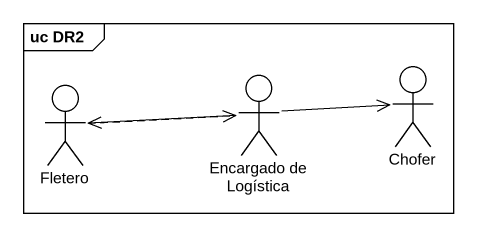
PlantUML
@startuml
mainframe uc DR2
actor Chofer
actor Fletero
actor "Encargado de Logística" as Encargado_de_Logística
Fletero .right.> Encargado_de_Logística
Encargado_de_Logística -right-> Chofer
Encargado_de_Logística -left-> Fletero
@enduml
